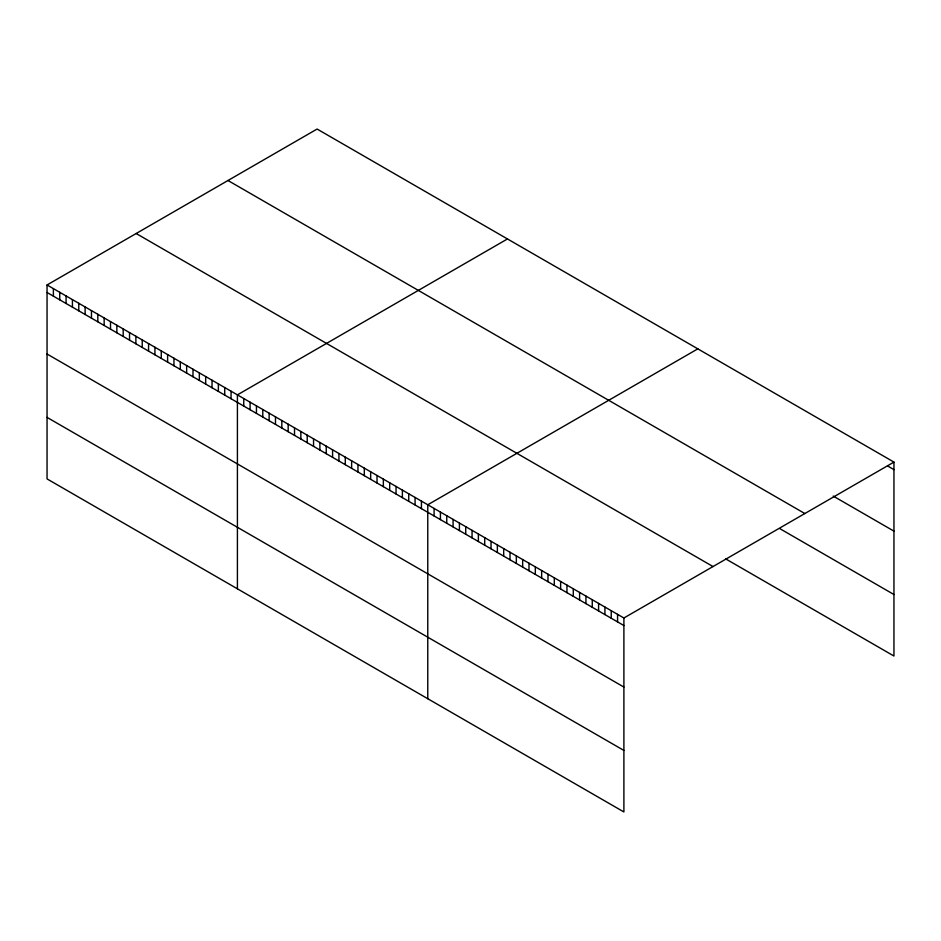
<?xml version="1.0" encoding="UTF-8"?>
<svg xmlns="http://www.w3.org/2000/svg" width="941" height="941" viewBox="0 0 941 941"><rect width="100%" height="100%" fill="white"/><g stroke="black" fill="none" stroke-linecap="round" stroke-linejoin="round"><path stroke-width="1.41" d="M47.05 284.97L623.895 618.002L623.895 811.954L47.05 478.91L47.05 284.97L317.105 129.046L893.95 462.09L893.95 656.03L725.664 558.872M507.458 238.955L237.414 394.867L237.414 588.807M697.822 348.852L427.767 504.776L427.767 698.716M623.895 618.002L893.95 462.09M887.622 465.971L893.95 469.63M833.208 496.072L893.95 531.136M227.981 180.507L804.837 513.539M780.065 528.771L893.95 594.524M136.163 233.509L713.019 566.553M47.05 292.498L623.895 625.542M47.05 354.016L623.895 687.059M47.05 417.392L623.895 750.436M617.567 614.355L617.567 621.883M611.238 610.697L611.238 618.237M604.922 607.051L604.922 614.579M598.594 603.393L598.594 610.932M592.265 599.746L592.265 607.274M585.937 596.088L585.937 603.628M579.609 592.43L579.609 599.97M573.281 588.784L573.281 596.323M566.952 585.126L566.952 592.665M560.624 581.479L560.624 589.019M554.308 577.821L554.308 585.361M547.98 574.175L547.98 581.703M541.651 570.517L541.651 578.056M535.323 566.87L535.323 574.398M528.995 563.212L528.995 570.752M522.667 559.566L522.667 567.094M516.338 555.908L516.338 563.447M510.01 552.261L510.01 559.789M503.694 548.603L503.694 556.143M497.366 544.945L497.366 552.485M491.037 541.298L491.037 548.838M484.709 537.64L484.709 545.18M478.381 533.994L478.381 541.534M472.053 530.336L472.053 537.876M465.724 526.689L465.724 534.217M459.408 523.031L459.408 530.571M453.08 519.385L453.08 526.913M446.752 515.727L446.752 523.267M440.423 512.08L440.423 519.608M434.095 508.422L434.095 515.962M421.427 501.106L421.427 508.646M415.075 497.448L415.075 504.976M408.735 493.778L408.735 501.318M402.383 490.12L402.383 497.648M396.043 486.45L396.043 493.99M389.692 482.792L389.692 490.332M383.352 479.122L383.352 486.662M377.012 475.464L377.012 483.004M370.66 471.806L370.66 479.334M364.32 468.136L364.32 475.675M357.968 464.478L357.968 472.006M351.628 460.808L351.628 468.347M345.276 457.15L345.276 464.678M338.936 453.48L338.936 461.019M332.585 449.822L332.585 457.361M326.245 446.152L326.245 453.691M319.893 442.493L319.893 450.033M313.553 438.824L313.553 446.363M307.213 435.165L307.213 442.705M300.861 431.507L300.861 439.035M294.521 427.837L294.521 435.377M288.169 424.179L288.169 431.707M281.829 420.509L281.829 428.049M275.478 416.851L275.478 424.379M269.138 413.181L269.138 420.721M262.786 409.523L262.786 417.063M256.446 405.853L256.446 413.393M250.094 402.195L250.094 409.735M243.754 398.537L243.754 406.065M231.063 391.209L231.063 398.737M224.723 387.539L224.723 395.079M218.371 383.881L218.371 391.409M212.031 380.211L212.031 387.751M205.679 376.553L205.679 384.093M199.339 372.883L199.339 380.423M192.987 369.225L192.987 376.765M186.647 365.555L186.647 373.095M180.307 361.897L180.307 369.437M173.956 358.239L173.956 365.767M167.616 354.569L167.616 362.109M161.264 350.911L161.264 358.439M154.924 347.241L154.924 354.781M148.572 343.583L148.572 351.111M142.232 339.913L142.232 347.452M135.88 336.255L135.88 343.794M129.54 332.585L129.54 340.124M123.189 328.927L123.189 336.466M116.849 325.268L116.849 332.796M110.509 321.599L110.509 329.138M104.157 317.94L104.157 325.468M97.817 314.27L97.817 321.81M91.465 310.612L91.465 318.14M85.125 306.942L85.125 314.482M78.773 303.284L78.773 310.824M72.433 299.614L72.433 307.154M66.082 295.956L66.082 303.496M59.742 292.286L59.742 299.826M53.39 288.628L53.39 296.168"/></g></svg>
